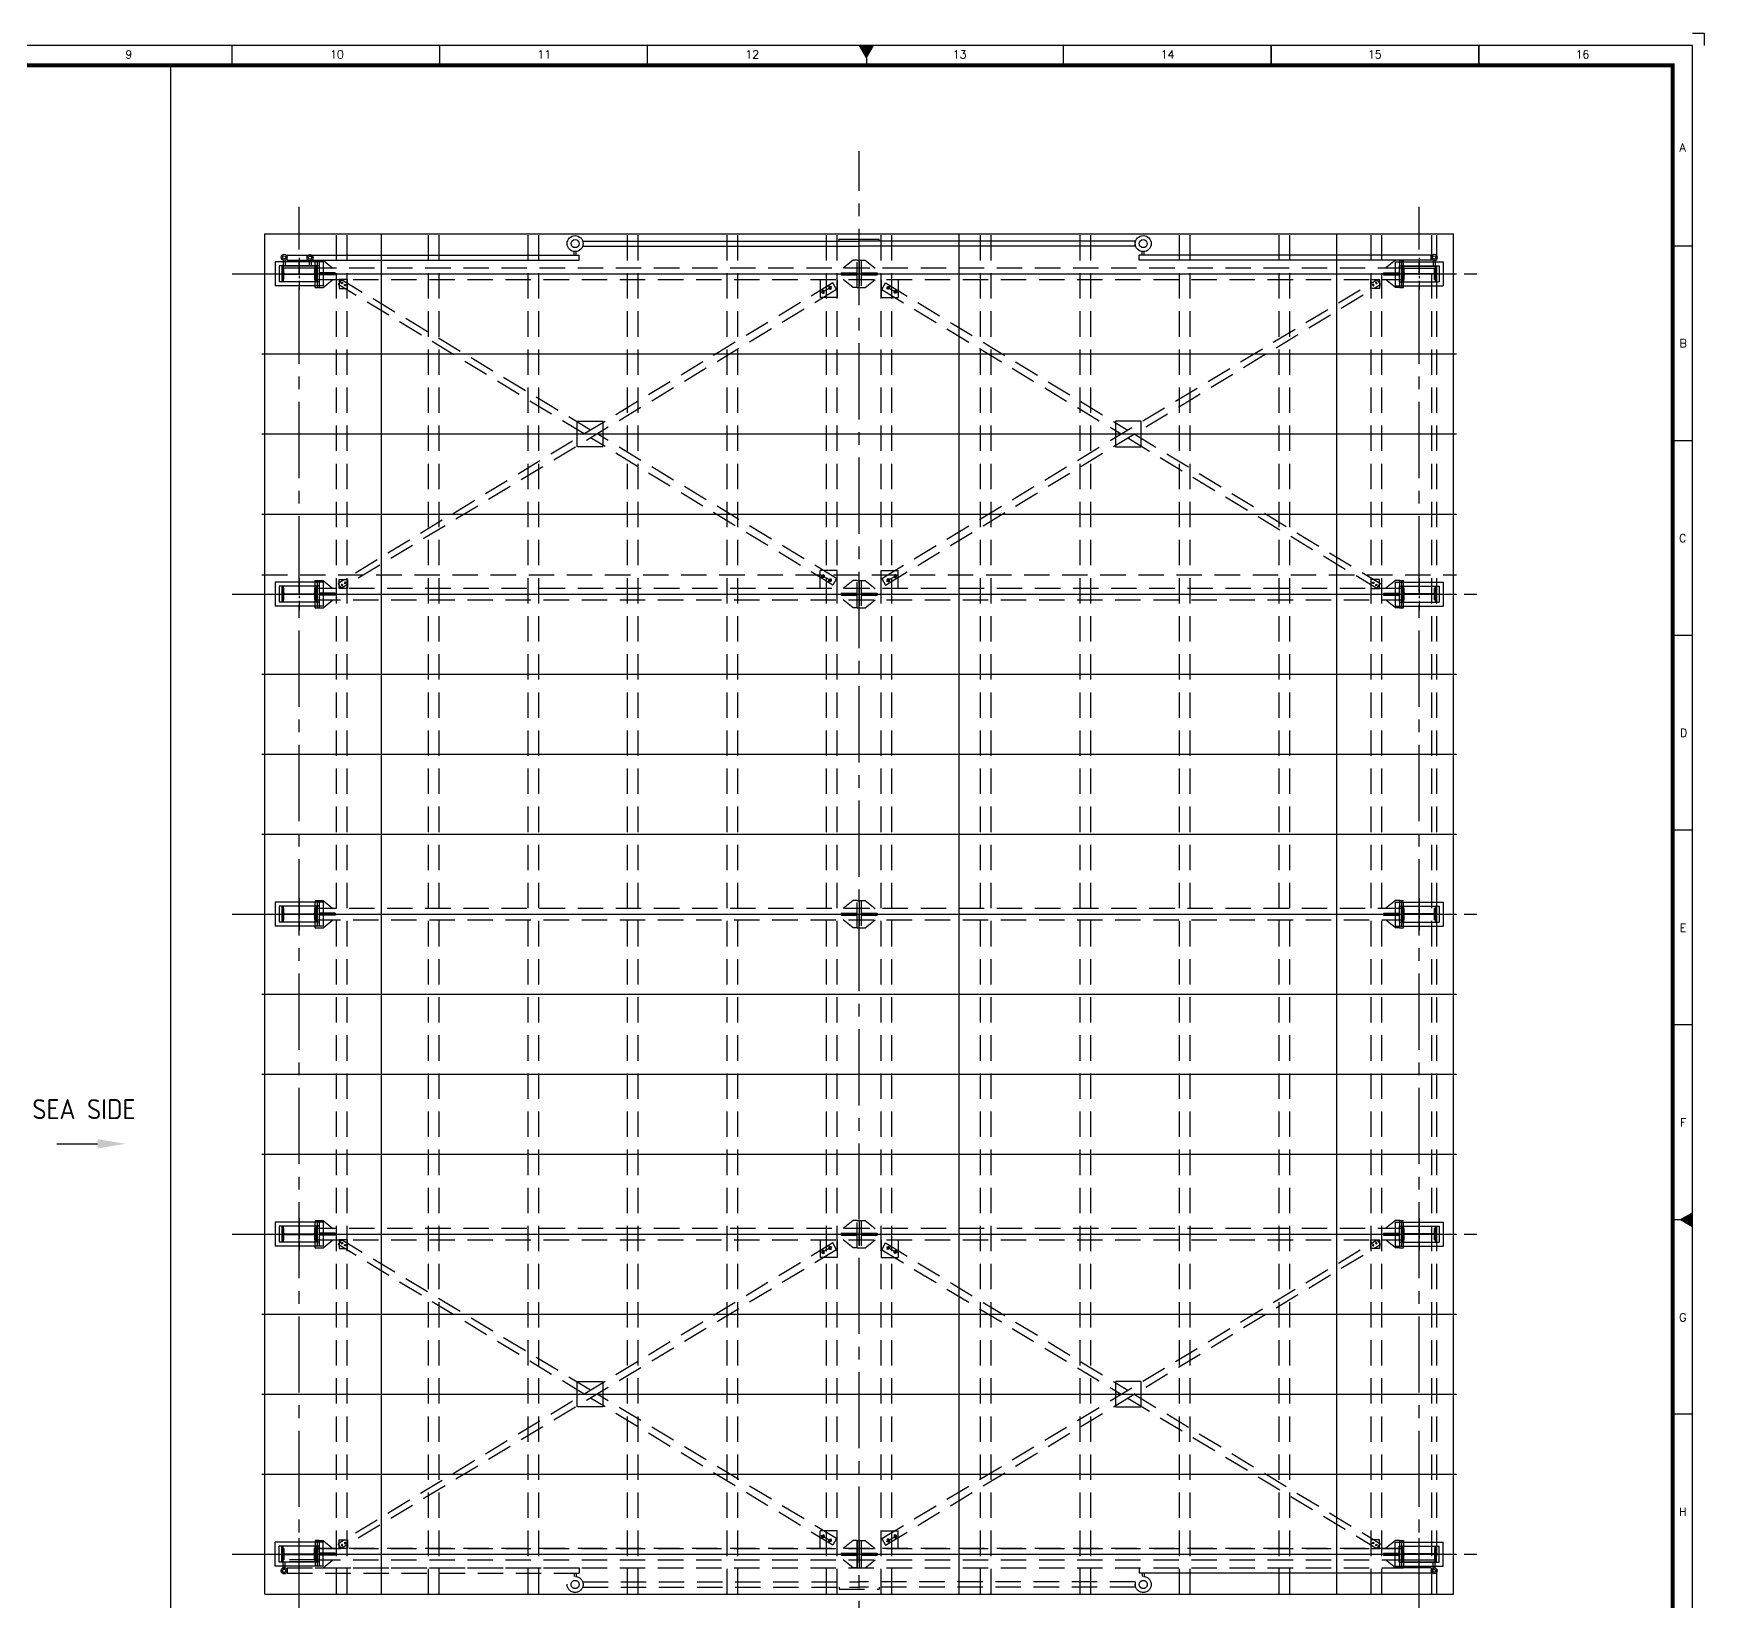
# Model space of a CAD drawing. Header units: millimetres. Extents: x -66 to 3621, y -1 to 3307.
# Drawn here: x 3202.9 to 3620.7, y 2915.4 to 3307.3 of the extents above; entities that cross this region are included whole.
import ezdxf
from ezdxf.enums import TextEntityAlignment as Align

# ---------------------------------------------------------------- set-up
doc = ezdxf.new("R2010")
doc.units = ezdxf.units.MM
doc.linetypes.add('CENTER2', pattern=[28.575, 19.05, -3.175, 3.175, -3.175])
doc.linetypes.add('DASHED2', pattern=[9.525, 6.35, -3.175])
for name, color, linetype in [('BORDER', 6, 'Continuous'), ('MAIN-1', 7, 'Continuous'), ('MAIN-2', 7, 'Continuous')]:
    doc.layers.add(name, color=color, linetype=linetype)
doc.styles.add('ACISOTS', font='isocp.shx')
doc.styles.add('ROMANS', font='romans.shx', dxfattribs={"width": 0.8})

# ---------------------------------------------------------------- blocks, each defined once
blk = doc.blocks.new('A$7E964123B22159')
for p, q in [((0, 432), (142, 432)), ((0, 432), (0, 423)), ((0, 423), (58, 423)), ((84, 423), (142, 423)), ((142, 432), (142, 423)), ((68, 413), (68, 53)), ((74, 413), (74, 53)), ((58, 42), (0, 42)), ((0, 42), (0, 34)), ((142, 34), (0, 34)), ((142, 42), (84, 42)), ((142, 42), (142, 34))]:
    blk.add_line(p, q)
at = {"color": 3, "linetype": 'CENTER2', "ltscale": 0.5}
blk.add_line((71, 465), (71, 0), dxfattribs=at)
at = {"extrusion": (0, 0, -1)}
for centre, start, end in [((-58, 413), 90, 180), ((-84, 53), 270, 0)]:
    blk.add_arc(centre, 10.2, start, end, dxfattribs=at)
for centre, start, end in [((84, 413), 90, 180), ((58, 53), 270, 0)]:
    blk.add_arc(centre, 10.2, start, end)
blk = doc.blocks.new('A$7E96C11A1D26A')
at = {"color": 6}
for p, q in [((60, 35), (0, 35)), ((0, 35), (0, 5)), ((60, 35), (60, 5)), ((60, 5), (0, 5))]:
    blk.add_line(p, q, dxfattribs=at)
for p, q in [((55, 30), (5, 30)), ((5, 30), (5, 10)), ((8.5, 30), (8.5, 10)), ((10.1, 30), (10.1, 10)), ((49.9, 30), (49.9, 10)), ((51.5, 30), (51.5, 10)), ((55, 30), (55, 10)), ((55, 10), (5, 10))]:
    blk.add_line(p, q)
at = {"color": 3, "linetype": 'CENTER2'}
blk.add_line((30, 40), (30, 0), dxfattribs=at)
at = {"xscale": 0.1, "yscale": 0.1, "zscale": 0.1, "rotation": 90}
blk.add_blockref('A$7E964123B22159', (53.3, 12.9), dxfattribs=at)
blk = doc.blocks.new('A$7E966B1D25363')
at = {"layer": 'MAIN-1'}
for p, q in [((0.1, 1.6), (0, 1.5)), ((0, 1.5), (0.1, 1.4)), ((0.2, 1.8), (0.1, 1.8)), ((0.1, 1.8), (0.1, 1.7)), ((0.1, 1.7), (0.1, 1.6)), ((0.1, 1.4), (0.1, 1.3)), ((0.1, 1.3), (0.1, 1.2)), ((0.1, 1.2), (0.2, 1.2)), ((0.3, 2), (0.2, 1.9)), ((0.2, 1.9), (0.2, 1.8)), ((0.2, 1.2), (0.2, 1.1)), ((0.2, 1.1), (0.3, 1)), ((0.4, 2.1), (0.3, 2.1)), ((0.3, 2.1), (0.3, 2)), ((0.3, 1), (0.3, 0.9)), ((0.3, 0.9), (0.4, 0.9)), ((0.5, 2.3), (0.4, 2.2)), ((0.4, 2.2), (0.4, 2.1)), ((0.4, 0.9), (0.4, 0.8)), ((0.4, 0.8), (0.5, 0.7)), ((0.6, 2.5), (0.5, 2.4)), ((0.5, 2.4), (0.5, 2.4)), ((0.5, 2.4), (0.5, 2.3)), ((0.5, 0.7), (0.5, 0.6)), ((0.5, 0.6), (0.5, 0.6)), ((0.5, 0.6), (0.6, 0.5)), ((0.7, 2.7), (0.6, 2.6)), ((0.6, 2.6), (0.6, 2.5)), ((0.6, 0.5), (0.6, 0.4)), ((0.6, 0.4), (0.7, 0.3)), ((0.8, 2.8), (0.7, 2.7)), ((0.7, 2.7), (0.7, 2.7)), ((0.7, 0.3), (0.7, 0.3)), ((0.7, 0.3), (0.8, 0.2)), ((0.9, 3), (0.8, 2.9)), ((0.8, 2.9), (0.8, 2.8)), ((0.8, 0.2), (0.8, 0.1)), ((0.8, 0.1), (0.9, 0)), ((1, 3), (0.9, 3)), ((0.9, 0), (1, 0)), ((1.1, 3), (1, 3)), ((1, 0), (1.1, 0)), ((1.2, 3), (1.1, 3)), ((1.1, 0), (1.2, 0)), ((1.3, 3), (1.2, 3)), ((1.2, 0), (1.3, 0)), ((1.4, 3), (1.3, 3)), ((1.3, 3), (1.3, 3)), ((1.3, 0), (1.3, 0)), ((1.3, 0), (1.4, 0)), ((1.5, 3), (1.4, 3)), ((1.4, 0), (1.5, 0)), ((1.6, 3), (1.5, 3)), ((1.5, 0), (1.6, 0)), ((1.7, 3), (1.6, 3)), ((1.6, 0), (1.7, 0)), ((1.8, 3), (1.7, 3)), ((1.7, 0), (1.8, 0)), ((1.9, 3), (1.8, 3)), ((1.8, 0), (1.9, 0)), ((2, 3), (1.9, 3)), ((1.9, 3), (1.9, 3)), ((1.9, 0), (1.9, 0)), ((1.9, 0), (2, 0)), ((2.1, 3), (2, 3)), ((2, 0), (2.1, 0)), ((2.2, 3), (2.1, 3)), ((2.1, 0), (2.2, 0)), ((2.3, 3), (2.2, 3)), ((2.2, 0), (2.3, 0)), ((2.4, 3), (2.3, 3)), ((2.3, 0), (2.4, 0)), ((2.5, 3), (2.4, 3)), ((2.4, 0), (2.5, 0)), ((2.6, 3), (2.5, 3)), ((2.5, 0), (2.6, 0)), ((2.6, 2.9), (2.6, 3)), ((2.7, 2.8), (2.6, 2.9)), ((2.6, 0.1), (2.7, 0.2)), ((2.6, 0), (2.6, 0.1)), ((2.7, 2.7), (2.7, 2.8)), ((2.8, 2.7), (2.7, 2.7)), ((2.7, 0.2), (2.7, 0.3)), ((2.7, 0.3), (2.8, 0.3)), ((2.8, 2.6), (2.8, 2.7)), ((2.9, 2.5), (2.8, 2.6)), ((2.8, 0.4), (2.9, 0.5)), ((2.8, 0.3), (2.8, 0.4)), ((2.9, 2.4), (2.9, 2.5)), ((3, 2.4), (2.9, 2.4)), ((2.9, 0.5), (2.9, 0.6)), ((2.9, 0.6), (3, 0.6)), ((3, 2.3), (3, 2.4)), ((3.1, 2.2), (3, 2.3)), ((3, 0.7), (3.1, 0.8)), ((3, 0.6), (3, 0.7)), ((3.1, 2.1), (3.1, 2.2)), ((3.2, 2), (3.1, 2.1)), ((3.1, 2.1), (3.1, 2.1)), ((3.1, 0.9), (3.2, 1)), ((3.1, 0.8), (3.1, 0.9)), ((3.1, 0.9), (3.1, 0.9)), ((3.2, 1.9), (3.2, 2)), ((3.3, 1.8), (3.2, 1.9)), ((3.2, 1.1), (3.3, 1.2)), ((3.2, 1), (3.2, 1.1)), ((3.4, 1.7), (3.3, 1.8)), ((3.3, 1.8), (3.3, 1.8)), ((3.3, 1.2), (3.4, 1.3)), ((3.3, 1.2), (3.3, 1.2)), ((3.4, 1.6), (3.4, 1.7)), ((3.5, 1.5), (3.4, 1.6)), ((3.4, 1.4), (3.5, 1.5)), ((3.4, 1.3), (3.4, 1.4))]:
    blk.add_line(p, q, dxfattribs=at)
for radius, start, end in [(1.37, 0, 180), (1.37, 180, 0), (1, 0, 180), (1, 180, 0), (0.865, 0, 180), (0.865, 180, 0)]:
    blk.add_arc((1.7, 1.5), radius, start, end, dxfattribs=at)
at = {"layer": 'MAIN-2'}
for p, q in [((0, 1.5), (0, 1.5)), ((0.9, 3), (0.9, 3)), ((0.9, 0), (0.9, 0)), ((2.6, 3), (2.6, 3)), ((2.6, 0), (2.6, 0)), ((3.5, 1.5), (3.5, 1.5))]:
    blk.add_line(p, q, dxfattribs=at)
for radius, start, end in [(1.37, 0, 180), (1.37, 180, 0), (1, 0, 180), (1, 180, 0)]:
    blk.add_arc((1.7, 1.5), radius, start, end, dxfattribs=at)
blk = doc.blocks.new('A$7E96D10181D398')
blk.add_line((1.17, 0), (1.17, 10.14))
blk.add_solid([(0, 10.14), (2.33, 10.14), (1.17, 17.14)])
blk = doc.blocks.new('A1B')
at = {"layer": 'BORDER', "color": 1}
for p, q in [((471.94, 585), (471.94, 590)), ((523.88, 585), (523.88, 590)), ((575.81, 585), (575.81, 590)), ((679.69, 590), (679.69, 585)), ((731.63, 590), (731.63, 585)), ((731.63, 585), (731.63, 590)), ((731.63, 590), (731.63, 585)), ((783.56, 590), (783.56, 585)), ((783.56, 585), (783.56, 590)), ((837, 539.83), (832, 539.83)), ((837, 491.17), (832, 491.17)), ((837, 442.5), (832, 442.5)), ((837, 393.84), (832, 393.84)), ((837, 345.17), (832, 345.17)), ((837, 247.84), (832, 247.84))]:
    blk.add_line(p, q, dxfattribs=at)
at = {"layer": 'BORDER'}
for p, q in [((630.5, 587), (628.77, 590)), ((630.5, 590), (630.5, 585)), ((630.5, 587), (632.23, 590)), ((834, 296.5), (837, 298.23)), ((832, 296.5), (837, 296.5)), ((834, 296.5), (837, 294.77))]:
    blk.add_line(p, q, dxfattribs=at)
blk.add_lwpolyline([(837, 3), (837, 590), (3, 590), (3, 3)], close=True, dxfattribs=at)
at = {"layer": 'BORDER', "color": 1}
blk.add_lwpolyline([(840, 590), (840, 593), (837, 593)], dxfattribs=at)
at = {"layer": 'BORDER', "const_width": 1}
blk.add_lwpolyline([(8, 8), (832, 8), (832, 585), (8, 585)], close=True, dxfattribs=at)
at = {"layer": 'BORDER'}
for points in [[(632.23, 590), (628.77, 590), (630.5, 587)], [(837, 298.23), (837, 294.77), (834, 296.5)]]:
    blk.add_solid(points, dxfattribs=at)
at = {"layer": 'BORDER', "color": 1, "style": 'ROMANS'}
for s, p in [('9', (446.1, 586.75)), ('10', (498.13, 586.75)), ('11', (549.97, 586.75)), ('12', (601.96, 586.75)), ('13', (653.79, 586.75)), ('14', (705.77, 586.75)), ('15', (757.56, 586.75)), ('16', (809.48, 586.75)), ('A', (834.52, 563.52)), ('B', (834.65, 514.55)), ('C', (834.51, 465.84)), ('D', (834.75, 417.17)), ('E', (834.61, 368.4)), ('F', (834.66, 319.81)), ('G', (834.56, 271.07)), ('H', (834.57, 222.46))]:
    blk.add_text(s, height=2, dxfattribs=at).set_placement(p, align=Align.CENTER)

msp = doc.modelspace()

# ---------------------------------------------------------------- linework, layer by layer
for p, q in [((3237.21691, 3299.33669), (3237.21691, 2722.33669)), ((3260.7588, 3257.20885), (3557.9188, 3257.20885)), ((3260.7588, 2917.20885), (3260.7588, 3257.20885)), ((3289.9388, 2917.20885), (3289.9388, 3257.20885)), ((3340.23133, 3255.43365), (3409.3388, 3255.43365)), ((3340.23133, 3254.14005), (3409.3388, 3254.14005)), ((3404.3388, 3255.93365), (3414.3388, 3255.93365)), ((3404.3388, 3255.43365), (3404.3388, 3255.93365)), ((3478.3388, 3255.43365), (3409.3388, 3255.43365)), ((3478.3388, 3254.14005), (3409.3388, 3254.14005)), ((3414.3388, 3255.43365), (3414.3388, 3255.93365)), ((3434.3388, 2917.20885), (3434.3388, 3257.20885)), ((3478.3388, 3254.14005), (3478.3388, 3255.43365)), ((3528.7388, 2917.20885), (3528.7388, 3257.20885)), ((3557.9188, 2917.20885), (3557.9188, 3257.20885)), ((3265.3588, 3250.61885), (3265.3588, 3249.20885)), ((3265.8588, 3250.61885), (3265.3588, 3250.61885)), ((3265.8588, 3250.61885), (3265.8588, 3249.20885)), ((3266.3588, 3251.93365), (3339.3388, 3251.93365)), ((3266.3588, 3250.64005), (3266.3588, 3251.93365)), ((3266.3588, 3250.64005), (3339.3388, 3250.64005)), ((3271.8188, 3250.53685), (3271.8188, 3249.12685)), ((3272.3188, 3250.53685), (3271.8188, 3250.53685)), ((3272.3188, 3250.53685), (3272.3188, 3249.12685)), ((3272.8188, 3250.64005), (3272.8188, 3251.93365)), ((3273.3188, 3243.79085), (3273.3188, 3250.62685)), ((3273.8188, 3250.62685), (3273.8188, 3243.79085)), ((3274.3188, 3250.62685), (3274.3188, 3243.79085)), ((3275.3188, 3250.62685), (3277.80019, 3248.62685)), ((3338.0888, 3251.93365), (3338.0888, 3252.80253)), ((3338.5888, 3251.93365), (3338.5888, 3252.80253)), ((3339.3388, 3250.64005), (3339.3388, 3251.93365)), ((3479.3388, 3250.64005), (3479.3388, 3251.93365)), ((3552.3188, 3251.93365), (3479.3388, 3251.93365)), ((3552.3188, 3250.64005), (3479.3388, 3250.64005)), ((3480.0888, 3251.93365), (3480.0888, 3252.80253)), ((3480.5888, 3251.93365), (3480.5888, 3252.80253)), ((3543.3588, 3250.62685), (3540.87741, 3248.62685)), ((3544.3588, 3250.62685), (3543.3588, 3250.62685)), ((3544.3588, 3250.62685), (3544.3588, 3243.79085)), ((3544.3588, 3250.62685), (3545.3588, 3250.62685)), ((3544.8588, 3250.62685), (3544.8588, 3243.79085)), ((3545.3588, 3243.79085), (3545.3588, 3250.62685)), ((3552.3188, 3250.64005), (3552.3188, 3251.93365)), ((3552.8188, 3250.61885), (3552.8188, 3249.20885)), ((3552.8188, 3250.61885), (3553.3188, 3250.61885)), ((3553.3188, 3250.61885), (3553.3188, 3249.20885)), ((3260.0652, 3247.20885), (3558.6124, 3247.20885)), ((3273.3188, 3249.12685), (3265.3588, 3249.12685)), ((3273.3188, 3248.62685), (3265.3588, 3248.62685)), ((3540.3588, 3247.45885), (3540.3588, 3246.95885)), ((3543.3588, 3243.79085), (3540.87741, 3245.79085)), ((3545.3588, 3249.12685), (3553.3188, 3249.12685)), ((3545.3588, 3248.62685), (3553.3188, 3248.62685)), ((3273.3188, 3243.79085), (3274.3188, 3243.79085)), ((3544.3588, 3243.79085), (3543.3588, 3243.79085)), ((3544.3588, 3243.79085), (3545.3588, 3243.79085)), ((3260.0652, 3227.20885), (3558.6124, 3227.20885)), ((3260.0652, 3207.20885), (3558.6124, 3207.20885)), ((3260.0652, 3187.20885), (3558.6124, 3187.20885)), ((3273.3188, 3163.79085), (3273.3188, 3170.62685)), ((3273.3188, 3170.62685), (3274.3188, 3170.62685)), ((3273.8188, 3170.62685), (3273.8188, 3163.79085)), ((3274.3188, 3170.62685), (3275.3188, 3170.62685)), ((3274.3188, 3170.62685), (3274.3188, 3163.79085)), ((3275.3188, 3170.62685), (3277.80019, 3168.62685)), ((3543.3588, 3170.62685), (3540.87741, 3168.62685)), ((3544.3588, 3170.62685), (3543.3588, 3170.62685)), ((3544.3588, 3170.62685), (3544.3588, 3163.79085)), ((3544.3588, 3170.62685), (3545.3588, 3170.62685)), ((3544.8588, 3170.62685), (3544.8588, 3163.79085)), ((3545.3588, 3163.79085), (3545.3588, 3170.62685)), ((3260.0652, 3167.20885), (3558.6124, 3167.20885)), ((3540.3588, 3167.45885), (3540.3588, 3166.95885)), ((3273.3188, 3163.79085), (3274.3188, 3163.79085)), ((3274.3188, 3163.79085), (3275.3188, 3163.79085)), ((3275.3188, 3163.79085), (3277.80019, 3165.79085)), ((3543.3588, 3163.79085), (3540.87741, 3165.79085)), ((3544.3588, 3163.79085), (3543.3588, 3163.79085)), ((3544.3588, 3163.79085), (3545.3588, 3163.79085)), ((3260.0652, 3147.20885), (3558.6124, 3147.20885)), ((3260.0652, 3127.20885), (3558.6124, 3127.20885)), ((3260.0652, 3107.20885), (3558.6124, 3107.20885)), ((3260.0652, 3087.20885), (3558.6124, 3087.20885)), ((3260.0652, 3067.20885), (3558.6124, 3067.20885)), ((3260.0652, 3047.20885), (3558.6124, 3047.20885)), ((3260.0652, 3047.20885), (3558.6124, 3047.20885)), ((3260.0652, 3027.20885), (3558.6124, 3027.20885)), ((3260.0652, 3007.20885), (3558.6124, 3007.20885)), ((3399.62459, 3005.79085), (3399.62459, 3001.35085)), ((3402.49764, 3004.02459), (3399.83914, 3002.5209)), ((3401.66605, 3004.13781), (3402.41156, 3003.39231)), ((3403.71043, 3003.30076), (3402.7882, 3004.99524)), ((3414.96718, 3003.30076), (3415.88941, 3004.99524)), ((3416.17996, 3004.02459), (3418.83847, 3002.5209)), ((3417.01156, 3004.13781), (3416.26605, 3003.39231)), ((3419.05302, 3005.79085), (3419.05302, 3001.35085)), ((3401.0388, 3001.35085), (3399.62459, 3001.35085)), ((3400.03845, 3003.23926), (3400.5575, 3002.32158)), ((3417.6388, 3001.35085), (3419.05302, 3001.35085)), ((3418.63916, 3003.23926), (3418.12011, 3002.32158)), ((3260.0652, 2987.20885), (3558.6124, 2987.20885)), ((3260.0652, 2967.20885), (3558.6124, 2967.20885)), ((3260.0652, 2947.20885), (3558.6124, 2947.20885)), ((3399.62459, 2928.62685), (3399.62459, 2933.06685)), ((3401.0388, 2933.06685), (3399.62459, 2933.06685)), ((3417.6388, 2933.06685), (3419.05302, 2933.06685)), ((3419.05302, 2928.62685), (3419.05302, 2933.06685)), ((3402.49764, 2930.39311), (3399.83914, 2931.8968)), ((3400.03845, 2931.17843), (3400.5575, 2932.09611)), ((3401.66605, 2930.27988), (3402.41156, 2931.02539)), ((3403.71043, 2931.11693), (3402.7882, 2929.42245)), ((3407.8388, 2930.62685), (3405.35741, 2928.62685)), ((3408.8388, 2930.62685), (3407.8388, 2930.62685)), ((3408.8388, 2930.62685), (3408.8388, 2923.77765)), ((3408.8388, 2930.62685), (3409.8388, 2930.62685)), ((3408.8388, 2923.79085), (3408.8388, 2930.62685)), ((3408.8388, 2930.62685), (3409.8388, 2930.62685)), ((3408.8388, 2923.79085), (3408.8388, 2930.62685)), ((3408.8388, 2930.62685), (3409.8388, 2930.62685)), ((3409.3388, 2930.62685), (3409.3388, 2923.77765)), ((3409.3388, 2930.62685), (3409.3388, 2923.79085)), ((3409.3388, 2930.62685), (3409.3388, 2923.79085)), ((3409.8388, 2930.62685), (3409.8388, 2923.79085)), ((3409.8388, 2930.62685), (3409.8388, 2923.79085)), ((3409.8388, 2930.62685), (3409.8388, 2923.79085)), ((3409.8388, 2930.62685), (3410.8388, 2930.62685)), ((3410.8388, 2930.62685), (3413.32019, 2928.62685)), ((3414.96718, 2931.11693), (3415.88941, 2929.42245)), ((3416.17996, 2930.39311), (3418.83847, 2931.8968)), ((3417.01156, 2930.27988), (3416.26605, 2931.02539)), ((3418.63916, 2931.17843), (3418.12011, 2932.09611)), ((3543.3588, 2930.62685), (3540.87741, 2928.62685)), ((3544.3588, 2930.62685), (3543.3588, 2930.62685)), ((3544.3588, 2930.62685), (3544.3588, 2923.77765)), ((3544.3588, 2930.62685), (3545.3588, 2930.62685)), ((3544.8588, 2930.62685), (3544.8588, 2923.77765)), ((3545.3588, 2930.62685), (3545.3588, 2923.79085)), ((3260.0652, 2927.20885), (3558.6124, 2927.20885)), ((3404.8388, 2927.45885), (3404.8388, 2926.95885)), ((3407.8388, 2923.79085), (3405.35741, 2925.79085)), ((3410.8388, 2923.79085), (3413.32019, 2925.79085)), ((3413.8388, 2927.45885), (3413.8388, 2926.95885)), ((3540.3588, 2927.45885), (3540.3588, 2926.95885)), ((3543.3588, 2923.79085), (3540.87741, 2925.79085)), ((3545.3588, 2925.79085), (3553.3188, 2925.79085)), ((3545.3588, 2925.29085), (3553.3188, 2925.29085)), ((3552.8188, 2923.79885), (3552.8188, 2925.20885)), ((3553.3188, 2923.79885), (3553.3188, 2925.20885)), ((3408.8388, 2923.79085), (3407.8388, 2923.79085)), ((3408.8388, 2923.79085), (3409.8388, 2923.79085)), ((3408.8388, 2923.79085), (3409.8388, 2923.79085)), ((3409.8388, 2923.79085), (3410.8388, 2923.79085)), ((3552.3188, 2922.48405), (3479.3388, 2922.48405)), ((3544.3588, 2923.79085), (3543.3588, 2923.79085)), ((3552.3188, 2923.77765), (3544.3588, 2923.77765)), ((3552.3188, 2923.77765), (3552.3188, 2922.48405)), ((3552.8188, 2923.79885), (3553.3188, 2923.79885)), ((3260.7588, 2917.20885), (3557.9188, 2917.20885))]:
    msp.add_line(p, q)
at = {"linetype": 'CENTER2'}
for p, q in [((3409.3388, 2896.52211), (3409.3388, 3277.89558)), ((3269.3388, 2910.43834), (3269.3388, 3263.97936)), ((3549.3388, 2910.43834), (3549.3388, 3263.97936)), ((3252.56829, 3247.20885), (3566.10931, 3247.20885)), ((3252.56829, 3247.20885), (3566.10931, 3247.20885)), ((3540.3588, 3247.45885), (3544.3588, 3247.45885)), ((3540.3588, 3246.95885), (3544.3588, 3246.95885)), ((3252.56829, 3167.20885), (3566.10931, 3167.20885)), ((3278.3188, 3167.45885), (3274.3188, 3167.45885)), ((3278.3188, 3166.95885), (3274.3188, 3166.95885)), ((3540.3588, 3167.45885), (3544.3588, 3167.45885)), ((3540.3588, 3166.95885), (3544.3588, 3166.95885)), ((3252.56829, 3087.20885), (3566.10931, 3087.20885)), ((3252.56829, 3007.20885), (3566.10931, 3007.20885)), ((3252.56829, 2927.20885), (3566.10931, 2927.20885)), ((3404.8388, 2927.45885), (3408.8388, 2927.45885)), ((3404.8388, 2926.95885), (3408.8388, 2926.95885)), ((3409.8388, 2927.45885), (3413.8388, 2927.45885)), ((3409.8388, 2926.95885), (3413.8388, 2926.95885)), ((3540.3588, 2927.45885), (3544.3588, 2927.45885)), ((3540.3588, 2926.95885), (3544.3588, 2926.95885))]:
    msp.add_line(p, q, dxfattribs=at)
at = {"color": 2, "linetype": 'DASHED2'}
for p, q in [((3278.71294, 2917.20885), (3278.71294, 3257.20885)), ((3281.38362, 2917.20885), (3281.38362, 3257.20885)), ((3301.68822, 2917.20885), (3301.68822, 3257.20885)), ((3304.3589, 2917.20885), (3304.3589, 3257.20885)), ((3326.56439, 2917.20885), (3326.56439, 3257.20885)), ((3329.23507, 2917.20885), (3329.23507, 3257.20885)), ((3351.44063, 2917.20885), (3351.44063, 3257.20885)), ((3354.11131, 2917.20885), (3354.11131, 3257.20885)), ((3376.31672, 2917.20885), (3376.31672, 3257.20885)), ((3378.9874, 2917.20885), (3378.9874, 3257.20885)), ((3401.19289, 2917.20885), (3401.19289, 3257.20885)), ((3403.86357, 2917.20885), (3403.86357, 3257.20885)), ((3414.81404, 2917.20885), (3414.81404, 3257.20885)), ((3417.48472, 2917.20885), (3417.48472, 3257.20885)), ((3439.69021, 2917.20885), (3439.69021, 3257.20885)), ((3442.36089, 2917.20885), (3442.36089, 3257.20885)), ((3464.5663, 2917.20885), (3464.5663, 3257.20885)), ((3467.23698, 2917.20885), (3467.23698, 3257.20885)), ((3489.44254, 2917.20885), (3489.44254, 3257.20885)), ((3492.11322, 2917.20885), (3492.11322, 3257.20885)), ((3514.31871, 2917.20885), (3514.31871, 3257.20885)), ((3516.98939, 2917.20885), (3516.98939, 3257.20885)), ((3537.29398, 2917.20885), (3537.29398, 3257.20885)), ((3539.96466, 2917.20885), (3539.96466, 3257.20885)), ((3552.48694, 2917.20885), (3552.48694, 3257.20885)), ((3553.70089, 2917.20885), (3553.70089, 3257.20885)), ((3274.3188, 3250.62685), (3275.3188, 3250.62685)), ((3407.8388, 3250.62685), (3405.35741, 3248.62685)), ((3408.8388, 3250.62685), (3407.8388, 3250.62685)), ((3408.8388, 3243.79085), (3408.8388, 3250.62685)), ((3408.8388, 3250.62685), (3409.8388, 3250.62685)), ((3408.8388, 3243.79085), (3408.8388, 3250.62685)), ((3408.8388, 3250.62685), (3409.8388, 3250.62685)), ((3409.3388, 3250.62685), (3409.3388, 3243.79085)), ((3409.3388, 3250.62685), (3409.3388, 3243.79085)), ((3409.8388, 3250.62685), (3409.8388, 3243.79085)), ((3409.8388, 3250.62685), (3409.8388, 3243.79085)), ((3409.8388, 3250.62685), (3410.8388, 3250.62685)), ((3410.8388, 3250.62685), (3413.32019, 3248.62685)), ((3545.3588, 3248.62685), (3273.3188, 3248.62685)), ((3273.3188, 3245.79085), (3545.3588, 3245.79085)), ((3278.3188, 3247.45885), (3274.3188, 3247.45885)), ((3278.3188, 3246.95885), (3274.3188, 3246.95885)), ((3275.3188, 3243.79085), (3277.80019, 3245.79085)), ((3278.3188, 3247.45885), (3278.3188, 3246.95885)), ((3279.90777, 3245.759), (3279.06524, 3244.60292)), ((3342.21947, 3208.19055), (3279.90777, 3245.759)), ((3399.62459, 3245.79085), (3399.62459, 3241.35085)), ((3404.8388, 3247.45885), (3404.8388, 3246.95885)), ((3404.8388, 3247.45885), (3408.8388, 3247.45885)), ((3404.8388, 3246.95885), (3408.8388, 3246.95885)), ((3407.8388, 3243.79085), (3405.35741, 3245.79085)), ((3409.8388, 3247.45885), (3413.8388, 3247.45885)), ((3409.8388, 3246.95885), (3413.8388, 3246.95885)), ((3410.8388, 3243.79085), (3413.32019, 3245.79085)), ((3413.8388, 3247.45885), (3413.8388, 3246.95885)), ((3414.96718, 3171.11693), (3538.76983, 3245.759)), ((3419.05302, 3245.79085), (3419.05302, 3241.35085)), ((3538.76983, 3245.759), (3539.61237, 3244.60292)), ((3274.3188, 3243.79085), (3275.3188, 3243.79085)), ((3402.7882, 3244.99524), (3279.06524, 3169.81477)), ((3340.60391, 3207.20885), (3279.06524, 3244.60292)), ((3279.88974, 3244.75903), (3280.26249, 3245.13178)), ((3279.88974, 3244.75903), (3280.26249, 3245.13178)), ((3403.71043, 3243.30076), (3279.90777, 3168.65869)), ((3280.66999, 3244.24629), (3281.04274, 3244.61905)), ((3280.66999, 3244.24629), (3281.04274, 3244.61905)), ((3402.49764, 3244.02459), (3399.83914, 3242.5209)), ((3400.03845, 3243.23926), (3400.5575, 3242.32158)), ((3401.66605, 3244.13781), (3402.41156, 3243.39231)), ((3403.71043, 3243.30076), (3402.7882, 3244.99524)), ((3408.8388, 3243.79085), (3407.8388, 3243.79085)), ((3408.8388, 3243.79085), (3409.8388, 3243.79085)), ((3408.8388, 3243.79085), (3409.8388, 3243.79085)), ((3409.8388, 3243.79085), (3410.8388, 3243.79085)), ((3414.96718, 3243.30076), (3415.88941, 3244.99524)), ((3414.96718, 3243.30076), (3474.82987, 3207.20885)), ((3415.88941, 3244.99524), (3476.45814, 3208.19055)), ((3415.88941, 3169.42245), (3539.61237, 3244.60292)), ((3416.17996, 3244.02459), (3418.83847, 3242.5209)), ((3417.01156, 3244.13781), (3416.26605, 3243.39231)), ((3418.63916, 3243.23926), (3418.12011, 3242.32158)), ((3538.00762, 3244.24629), (3537.63487, 3244.61905)), ((3538.00762, 3244.24629), (3537.63487, 3244.61905)), ((3538.78787, 3244.75903), (3538.41512, 3245.13178)), ((3538.78787, 3244.75903), (3538.41512, 3245.13178)), ((3401.0388, 3241.35085), (3399.62459, 3241.35085)), ((3417.6388, 3241.35085), (3419.05302, 3241.35085)), ((3402.7882, 3169.42245), (3342.21947, 3206.22715)), ((3403.71043, 3171.11693), (3343.84774, 3207.20885)), ((3476.45814, 3206.22715), (3538.76983, 3168.65869)), ((3478.0737, 3207.20885), (3539.61237, 3169.81477)), ((3260.0652, 3171.98405), (3558.6124, 3171.98405)), ((3399.62459, 3168.62685), (3399.62459, 3173.06685)), ((3401.0388, 3173.06685), (3399.62459, 3173.06685)), ((3402.49764, 3170.39311), (3399.83914, 3171.8968)), ((3400.03845, 3171.17843), (3400.5575, 3172.09611)), ((3401.66605, 3170.27988), (3402.41156, 3171.02539)), ((3403.71043, 3171.11693), (3402.7882, 3169.42245)), ((3407.8388, 3170.62685), (3405.35741, 3168.62685)), ((3408.8388, 3170.62685), (3407.8388, 3170.62685)), ((3408.8388, 3163.79085), (3408.8388, 3170.62685)), ((3408.8388, 3170.62685), (3409.8388, 3170.62685)), ((3408.8388, 3163.79085), (3408.8388, 3170.62685)), ((3408.8388, 3170.62685), (3409.8388, 3170.62685)), ((3409.3388, 3170.62685), (3409.3388, 3163.79085)), ((3409.3388, 3170.62685), (3409.3388, 3163.79085)), ((3409.8388, 3170.62685), (3409.8388, 3163.79085)), ((3409.8388, 3170.62685), (3409.8388, 3163.79085)), ((3409.8388, 3170.62685), (3410.8388, 3170.62685)), ((3410.8388, 3170.62685), (3413.32019, 3168.62685)), ((3414.96718, 3171.11693), (3415.88941, 3169.42245)), ((3416.17996, 3170.39311), (3418.83847, 3171.8968)), ((3417.01156, 3170.27988), (3416.26605, 3171.02539)), ((3417.6388, 3173.06685), (3419.05302, 3173.06685)), ((3418.63916, 3171.17843), (3418.12011, 3172.09611)), ((3419.05302, 3168.62685), (3419.05302, 3173.06685)), ((3545.3588, 3168.62685), (3273.3188, 3168.62685)), ((3278.3188, 3167.45885), (3278.3188, 3166.95885)), ((3279.90777, 3168.65869), (3279.06524, 3169.81477)), ((3279.88974, 3169.65867), (3280.26249, 3169.28591)), ((3279.88974, 3169.65867), (3280.26249, 3169.28591)), ((3280.66999, 3170.1714), (3281.04274, 3169.79865)), ((3280.66999, 3170.1714), (3281.04274, 3169.79865)), ((3404.8388, 3167.45885), (3404.8388, 3166.95885)), ((3404.8388, 3167.45885), (3408.8388, 3167.45885)), ((3404.8388, 3166.95885), (3408.8388, 3166.95885)), ((3409.8388, 3167.45885), (3413.8388, 3167.45885)), ((3409.8388, 3166.95885), (3413.8388, 3166.95885)), ((3413.8388, 3167.45885), (3413.8388, 3166.95885)), ((3538.00762, 3170.1714), (3537.63487, 3169.79865)), ((3538.00762, 3170.1714), (3537.63487, 3169.79865)), ((3538.78787, 3169.65867), (3538.41512, 3169.28591)), ((3538.78787, 3169.65867), (3538.41512, 3169.28591)), ((3538.76983, 3168.65869), (3539.61237, 3169.81477)), ((3273.3188, 3165.79085), (3545.3588, 3165.79085)), ((3407.8388, 3163.79085), (3405.35741, 3165.79085)), ((3408.8388, 3163.79085), (3407.8388, 3163.79085)), ((3408.8388, 3163.79085), (3409.8388, 3163.79085)), ((3408.8388, 3163.79085), (3409.8388, 3163.79085)), ((3409.8388, 3163.79085), (3410.8388, 3163.79085)), ((3410.8388, 3163.79085), (3413.32019, 3165.79085)), ((3273.3188, 3083.79085), (3273.3188, 3090.62685)), ((3273.3188, 3090.62685), (3274.3188, 3090.62685)), ((3545.3588, 3088.62685), (3273.3188, 3088.62685)), ((3273.8188, 3090.62685), (3273.8188, 3083.79085)), ((3274.3188, 3090.62685), (3275.3188, 3090.62685)), ((3274.3188, 3090.62685), (3274.3188, 3083.79085)), ((3278.3188, 3087.45885), (3274.3188, 3087.45885)), ((3275.3188, 3090.62685), (3277.80019, 3088.62685)), ((3278.3188, 3087.45885), (3278.3188, 3086.95885)), ((3404.8388, 3087.45885), (3404.8388, 3086.95885)), ((3404.8388, 3087.45885), (3408.8388, 3087.45885)), ((3407.8388, 3090.62685), (3405.35741, 3088.62685)), ((3408.8388, 3090.62685), (3407.8388, 3090.62685)), ((3408.8388, 3083.79085), (3408.8388, 3090.62685)), ((3408.8388, 3090.62685), (3409.8388, 3090.62685)), ((3408.8388, 3083.79085), (3408.8388, 3090.62685)), ((3408.8388, 3090.62685), (3409.8388, 3090.62685)), ((3409.3388, 3090.62685), (3409.3388, 3083.79085)), ((3409.3388, 3090.62685), (3409.3388, 3083.79085)), ((3409.8388, 3090.62685), (3409.8388, 3083.79085)), ((3409.8388, 3090.62685), (3409.8388, 3083.79085)), ((3409.8388, 3090.62685), (3410.8388, 3090.62685)), ((3409.8388, 3087.45885), (3413.8388, 3087.45885)), ((3410.8388, 3090.62685), (3413.32019, 3088.62685)), ((3413.8388, 3087.45885), (3413.8388, 3086.95885)), ((3540.3588, 3087.45885), (3540.3588, 3086.95885)), ((3540.3588, 3087.45885), (3544.3588, 3087.45885)), ((3543.3588, 3090.62685), (3540.87741, 3088.62685)), ((3544.3588, 3090.62685), (3543.3588, 3090.62685)), ((3544.3588, 3090.62685), (3544.3588, 3083.79085)), ((3544.3588, 3090.62685), (3545.3588, 3090.62685)), ((3544.8588, 3090.62685), (3544.8588, 3083.79085)), ((3545.3588, 3083.79085), (3545.3588, 3090.62685)), ((3273.3188, 3085.79085), (3545.3588, 3085.79085)), ((3273.3188, 3083.79085), (3274.3188, 3083.79085)), ((3278.3188, 3086.95885), (3274.3188, 3086.95885)), ((3274.3188, 3083.79085), (3275.3188, 3083.79085)), ((3275.3188, 3083.79085), (3277.80019, 3085.79085)), ((3404.8388, 3086.95885), (3408.8388, 3086.95885)), ((3407.8388, 3083.79085), (3405.35741, 3085.79085)), ((3408.8388, 3083.79085), (3407.8388, 3083.79085)), ((3408.8388, 3083.79085), (3409.8388, 3083.79085)), ((3408.8388, 3083.79085), (3409.8388, 3083.79085)), ((3409.8388, 3086.95885), (3413.8388, 3086.95885)), ((3409.8388, 3083.79085), (3410.8388, 3083.79085)), ((3410.8388, 3083.79085), (3413.32019, 3085.79085)), ((3540.3588, 3086.95885), (3544.3588, 3086.95885)), ((3543.3588, 3083.79085), (3540.87741, 3085.79085)), ((3544.3588, 3083.79085), (3543.3588, 3083.79085)), ((3544.3588, 3083.79085), (3545.3588, 3083.79085)), ((3273.3188, 3003.79085), (3273.3188, 3010.62685)), ((3273.3188, 3010.62685), (3274.3188, 3010.62685)), ((3545.3588, 3008.62685), (3273.3188, 3008.62685)), ((3273.8188, 3010.62685), (3273.8188, 3003.79085)), ((3274.3188, 3010.62685), (3275.3188, 3010.62685)), ((3274.3188, 3010.62685), (3274.3188, 3003.79085)), ((3275.3188, 3010.62685), (3277.80019, 3008.62685)), ((3407.8388, 3010.62685), (3405.35741, 3008.62685)), ((3408.8388, 3010.62685), (3407.8388, 3010.62685)), ((3408.8388, 3003.79085), (3408.8388, 3010.62685)), ((3408.8388, 3010.62685), (3409.8388, 3010.62685)), ((3408.8388, 3003.79085), (3408.8388, 3010.62685)), ((3408.8388, 3010.62685), (3409.8388, 3010.62685)), ((3409.3388, 3010.62685), (3409.3388, 3003.79085)), ((3409.3388, 3010.62685), (3409.3388, 3003.79085)), ((3409.8388, 3010.62685), (3409.8388, 3003.79085)), ((3409.8388, 3010.62685), (3409.8388, 3003.79085)), ((3409.8388, 3010.62685), (3410.8388, 3010.62685)), ((3410.8388, 3010.62685), (3413.32019, 3008.62685)), ((3543.3588, 3010.62685), (3540.87741, 3008.62685)), ((3544.3588, 3010.62685), (3543.3588, 3010.62685)), ((3544.3588, 3010.62685), (3544.3588, 3003.79085)), ((3544.3588, 3010.62685), (3545.3588, 3010.62685)), ((3544.8588, 3010.62685), (3544.8588, 3003.79085)), ((3545.3588, 3003.79085), (3545.3588, 3010.62685)), ((3273.3188, 3005.79085), (3545.3588, 3005.79085)), ((3273.3188, 3003.79085), (3274.3188, 3003.79085)), ((3278.3188, 3007.45885), (3274.3188, 3007.45885)), ((3278.3188, 3006.95885), (3274.3188, 3006.95885)), ((3274.3188, 3003.79085), (3275.3188, 3003.79085)), ((3275.3188, 3003.79085), (3277.80019, 3005.79085)), ((3278.3188, 3007.45885), (3278.3188, 3006.95885)), ((3279.90777, 3005.759), (3279.06524, 3004.60292)), ((3402.7882, 3004.99524), (3279.06524, 2929.81477)), ((3340.60391, 2967.20885), (3279.06524, 3004.60292)), ((3279.88974, 3004.75903), (3280.26249, 3005.13178)), ((3279.88974, 3004.75903), (3280.26249, 3005.13178)), ((3342.21947, 2968.19055), (3279.90777, 3005.759)), ((3280.66999, 3004.24629), (3281.04274, 3004.61905)), ((3280.66999, 3004.24629), (3281.04274, 3004.61905)), ((3404.8388, 3007.45885), (3404.8388, 3006.95885)), ((3404.8388, 3007.45885), (3408.8388, 3007.45885)), ((3404.8388, 3006.95885), (3408.8388, 3006.95885)), ((3407.8388, 3003.79085), (3405.35741, 3005.79085)), ((3408.8388, 3003.79085), (3407.8388, 3003.79085)), ((3408.8388, 3003.79085), (3409.8388, 3003.79085)), ((3408.8388, 3003.79085), (3409.8388, 3003.79085)), ((3409.8388, 3007.45885), (3413.8388, 3007.45885)), ((3409.8388, 3006.95885), (3413.8388, 3006.95885)), ((3409.8388, 3003.79085), (3410.8388, 3003.79085)), ((3410.8388, 3003.79085), (3413.32019, 3005.79085)), ((3413.8388, 3007.45885), (3413.8388, 3006.95885)), ((3414.96718, 2931.11693), (3538.76983, 3005.759)), ((3415.88941, 3004.99524), (3476.45814, 2968.19055)), ((3415.88941, 2929.42245), (3539.61237, 3004.60292)), ((3538.00762, 3004.24629), (3537.63487, 3004.61905)), ((3538.00762, 3004.24629), (3537.63487, 3004.61905)), ((3538.78787, 3004.75903), (3538.41512, 3005.13178)), ((3538.78787, 3004.75903), (3538.41512, 3005.13178)), ((3538.76983, 3005.759), (3539.61237, 3004.60292)), ((3540.3588, 3007.45885), (3540.3588, 3006.95885)), ((3540.3588, 3007.45885), (3544.3588, 3007.45885)), ((3540.3588, 3006.95885), (3544.3588, 3006.95885)), ((3543.3588, 3003.79085), (3540.87741, 3005.79085)), ((3544.3588, 3003.79085), (3543.3588, 3003.79085)), ((3544.3588, 3003.79085), (3545.3588, 3003.79085)), ((3403.71043, 3003.30076), (3279.90777, 2928.65869)), ((3414.96718, 3003.30076), (3474.82987, 2967.20885)), ((3402.7882, 2929.42245), (3342.21947, 2966.22715)), ((3403.71043, 2931.11693), (3343.84774, 2967.20885)), ((3476.45814, 2966.22715), (3538.76983, 2928.65869)), ((3478.0737, 2967.20885), (3539.61237, 2929.81477)), ((3273.3188, 2930.62685), (3273.3188, 2923.79085)), ((3274.3188, 2930.62685), (3273.3188, 2930.62685)), ((3273.3188, 2930.62685), (3274.3188, 2930.62685)), ((3273.3188, 2928.62685), (3545.3588, 2928.62685)), ((3545.3588, 2928.62685), (3273.3188, 2928.62685)), ((3273.8188, 2930.62685), (3273.8188, 2923.77765)), ((3274.3188, 2930.62685), (3274.3188, 2923.77765)), ((3274.3188, 2930.62685), (3275.3188, 2930.62685)), ((3275.3188, 2930.62685), (3277.80019, 2928.62685)), ((3279.90777, 2928.65869), (3279.06524, 2929.81477)), ((3279.88974, 2929.65867), (3280.26249, 2929.28591)), ((3279.88974, 2929.65867), (3280.26249, 2929.28591)), ((3280.66999, 2930.1714), (3281.04274, 2929.79865)), ((3280.66999, 2930.1714), (3281.04274, 2929.79865)), ((3538.00762, 2930.1714), (3537.63487, 2929.79865)), ((3538.00762, 2930.1714), (3537.63487, 2929.79865)), ((3538.78787, 2929.65867), (3538.41512, 2929.28591)), ((3538.78787, 2929.65867), (3538.41512, 2929.28591)), ((3538.76983, 2928.65869), (3539.61237, 2929.81477)), ((3273.3188, 2925.79085), (3265.3588, 2925.79085)), ((3273.3188, 2925.29085), (3265.3588, 2925.29085)), ((3265.3588, 2923.79885), (3265.3588, 2925.20885)), ((3265.8588, 2923.79885), (3265.8588, 2925.20885)), ((3273.3188, 2925.79085), (3545.3588, 2925.79085)), ((3273.3188, 2925.79085), (3545.3588, 2925.79085)), ((3278.3188, 2927.45885), (3274.3188, 2927.45885)), ((3278.3188, 2926.95885), (3274.3188, 2926.95885)), ((3275.3188, 2923.79085), (3277.80019, 2925.79085)), ((3278.3188, 2927.45885), (3278.3188, 2926.95885)), ((3265.8588, 2923.79885), (3265.3588, 2923.79885)), ((3266.3588, 2923.77765), (3339.3388, 2923.77765)), ((3266.3588, 2923.77765), (3266.3588, 2922.48405)), ((3266.3588, 2922.48405), (3339.3388, 2922.48405)), ((3273.3188, 2923.79085), (3545.3588, 2923.79085)), ((3273.3188, 2923.79085), (3274.3188, 2923.79085)), ((3274.3188, 2923.79085), (3275.3188, 2923.79085)), ((3338.0888, 2922.48405), (3338.0888, 2921.61516)), ((3338.5888, 2922.48405), (3338.5888, 2921.61516)), ((3339.3388, 2923.77765), (3339.3388, 2922.48405)), ((3340.23133, 2920.27765), (3409.3388, 2920.27765)), ((3478.3388, 2920.27765), (3409.3388, 2920.27765)), ((3478.3388, 2920.27765), (3478.3388, 2918.98405)), ((3479.3388, 2923.77765), (3479.3388, 2922.48405)), ((3480.0888, 2922.48405), (3480.0888, 2921.61516)), ((3480.5888, 2922.48405), (3480.5888, 2921.61516)), ((3340.23133, 2918.98405), (3409.3388, 2918.98405)), ((3404.3388, 2918.98405), (3404.3388, 2918.48405)), ((3404.3388, 2918.48405), (3414.3388, 2918.48405)), ((3478.3388, 2918.98405), (3409.3388, 2918.98405)), ((3414.3388, 2918.98405), (3414.3388, 2918.48405))]:
    msp.add_line(p, q, dxfattribs=at)
for points in [[(3279.3188, 3243.59085), (3281.4688, 3243.59085), (3281.4688, 3245.79085), (3279.3188, 3245.79085)], [(3539.3588, 3243.59085), (3537.2088, 3243.59085), (3537.2088, 3245.79085), (3539.3588, 3245.79085)], [(3345.26334, 3210.40885), (3345.26334, 3204.00885), (3338.86334, 3204.00885), (3338.86334, 3210.40885)], [(3279.3188, 3170.82685), (3281.4688, 3170.82685), (3281.4688, 3168.62685), (3279.3188, 3168.62685)], [(3539.3588, 3170.82685), (3537.2088, 3170.82685), (3537.2088, 3168.62685), (3539.3588, 3168.62685)], [(3279.3188, 3003.59085), (3281.4688, 3003.59085), (3281.4688, 3005.79085), (3279.3188, 3005.79085)], [(3539.3588, 3003.59085), (3537.2088, 3003.59085), (3537.2088, 3005.79085), (3539.3588, 3005.79085)], [(3345.26334, 2970.40885), (3345.26334, 2964.00885), (3338.86334, 2964.00885), (3338.86334, 2970.40885)], [(3473.41427, 2970.40885), (3473.41427, 2964.00885), (3479.81427, 2964.00885), (3479.81427, 2970.40885)], [(3279.3188, 2930.82685), (3281.4688, 2930.82685), (3281.4688, 2928.62685), (3279.3188, 2928.62685)], [(3539.3588, 2930.82685), (3537.2088, 2930.82685), (3537.2088, 2928.62685), (3539.3588, 2928.62685)]]:
    msp.add_lwpolyline(points, close=True, dxfattribs=at)
for points in [[(3403.8388, 3245.75085), (3403.8388, 3241.35085), (3400.62459, 3241.35085)], [(3414.8388, 3245.75085), (3414.8388, 3241.35085), (3418.05302, 3241.35085)], [(3403.8388, 3168.66685), (3403.8388, 3173.06685), (3400.62459, 3173.06685)], [(3414.8388, 3168.66685), (3414.8388, 3173.06685), (3418.05302, 3173.06685)]]:
    msp.add_lwpolyline(points, dxfattribs=at)
msp.add_lwpolyline([(3473.41427, 3210.40885), (3473.41427, 3204.00885), (3479.81427, 3204.00885), (3479.81427, 3210.40885)], close=True)
for points in [[(3403.8388, 3005.75085), (3403.8388, 3001.35085), (3400.62459, 3001.35085)], [(3414.8388, 3005.75085), (3414.8388, 3001.35085), (3418.05302, 3001.35085)], [(3403.8388, 2928.66685), (3403.8388, 2933.06685), (3400.62459, 2933.06685)], [(3414.8388, 2928.66685), (3414.8388, 2933.06685), (3418.05302, 2933.06685)]]:
    msp.add_lwpolyline(points)
for centre, radius in [((3338.3388, 3254.78685), 2), ((3338.3388, 3254.78685), 1), ((3480.3388, 3254.78685), 2), ((3480.3388, 3254.78685), 1), ((3265.6088, 3251.36885), 0.75), ((3265.6088, 3251.36885), 0.4), ((3272.0688, 3251.28685), 0.75), ((3272.0688, 3251.28685), 0.4), ((3553.0688, 3251.36885), 0.75), ((3553.0688, 3251.36885), 0.4), ((3553.0688, 2923.04885), 0.75), ((3553.0688, 2923.04885), 0.4)]:
    msp.add_circle(centre, radius)
for centre, radius in [((3265.6088, 2923.04885), 0.75), ((3265.6088, 2923.04885), 0.4), ((3338.3388, 2919.63085), 2), ((3338.3388, 2919.63085), 1), ((3480.3388, 2919.63085), 2), ((3480.3388, 2919.63085), 1)]:
    msp.add_circle(centre, radius, dxfattribs=at)

# ---------------------------------------------------------------- block references
msp.add_blockref('A1B', (2780.65573, 2714.33669))
at = {"yscale": 0.2, "zscale": 0.2}
for name, p, xscale, rotation in [('A$7E96C11A1D26A', (3263.3388, 3243.2126), 0.2, 359.9999999999999), ('A$7E96C11A1D26A', (3555.3388, 3243.2126), -0.2, 359.9999999999999), ('A$7E96C11A1D26A', (3263.3388, 3163.2126), 0.2, 359.9999999999999), ('A$7E96C11A1D26A', (3555.3388, 3163.2126), -0.2, 359.9999999999999), ('A$7E966B1D25363', (3402.07162, 3004.22214), 0.2, 225), ('A$7E966B1D25363', (3416.60599, 3004.22214), -0.2, 134.9999999999999), ('A$7E966B1D25363', (3400.4518, 3003.21209), 0.2, 209.4931461374428), ('A$7E966B1D25363', (3418.22581, 3003.21209), -0.2, 150.5068538625571), ('A$7E966B1D25363', (3400.4518, 2931.2056), -0.2, 330.5068538625572), ('A$7E966B1D25363', (3402.07162, 2930.19555), -0.2, 315), ('A$7E966B1D25363', (3416.60599, 2930.19555), 0.2, 44.99999999999999), ('A$7E966B1D25363', (3418.22581, 2931.2056), 0.2, 29.49314613744279), ('A$7E96C11A1D26A', (3555.3388, 2931.2051), 0.2, 179.9999999999999)]:
    msp.add_blockref(name, p, dxfattribs=dict(at, xscale=xscale, rotation=rotation))
at = {"color": 2, "linetype": 'DASHED2'}
for name, p, xscale, yscale, zscale, rotation in [('A$7E966B1D25363', (3280.09252, 3244.71686), -0.1, 0.1, 0.1, 315), ('A$7E966B1D25363', (3280.09252, 3244.71686), -0.1, 0.1, 0.1, 315), ('A$7E966B1D25363', (3280.87277, 3244.20413), -0.1, 0.1, 0.1, 315), ('A$7E966B1D25363', (3280.87277, 3244.20413), -0.1, 0.1, 0.1, 315), ('A$7E966B1D25363', (3400.4518, 3243.21209), 0.2, 0.2, 0.2, 209.4931461374428), ('A$7E966B1D25363', (3402.07162, 3244.22214), 0.2, 0.2, 0.2, 225), ('A$7E966B1D25363', (3416.60599, 3244.22214), -0.2, 0.2, 0.2, 134.9999999999999), ('A$7E966B1D25363', (3418.22581, 3243.21209), -0.2, 0.2, 0.2, 150.5068538625571), ('A$7E966B1D25363', (3537.80484, 3244.20413), 0.1000000000000001, 0.1, 0.1, 44.99999999999999), ('A$7E966B1D25363', (3537.80484, 3244.20413), 0.1000000000000001, 0.1, 0.1, 44.99999999999999), ('A$7E966B1D25363', (3538.58508, 3244.71686), 0.1000000000000001, 0.1, 0.1, 44.99999999999999), ('A$7E966B1D25363', (3538.58508, 3244.71686), 0.1000000000000001, 0.1, 0.1, 44.99999999999999), ('A$7E966B1D25363', (3400.4518, 3171.2056), -0.2, 0.2, 0.2, 330.5068538625572), ('A$7E966B1D25363', (3402.07162, 3170.19555), -0.2, 0.2, 0.2, 315), ('A$7E966B1D25363', (3416.60599, 3170.19555), 0.2, 0.2, 0.2, 44.99999999999999), ('A$7E966B1D25363', (3418.22581, 3171.2056), 0.2, 0.2, 0.2, 29.49314613744279), ('A$7E966B1D25363', (3280.09252, 3169.70083), 0.1, 0.1, 0.1, 225), ('A$7E966B1D25363', (3280.09252, 3169.70083), 0.1, 0.1, 0.1, 225), ('A$7E966B1D25363', (3280.87277, 3170.21356), 0.1, 0.1, 0.1, 225), ('A$7E966B1D25363', (3280.87277, 3170.21356), 0.1, 0.1, 0.1, 225), ('A$7E966B1D25363', (3537.80484, 3170.21356), -0.1000000000000001, 0.1, 0.1, 134.9999999999999), ('A$7E966B1D25363', (3537.80484, 3170.21356), -0.1000000000000001, 0.1, 0.1, 134.9999999999999), ('A$7E966B1D25363', (3538.58508, 3169.70083), -0.1000000000000001, 0.1, 0.1, 134.9999999999999), ('A$7E966B1D25363', (3538.58508, 3169.70083), -0.1000000000000001, 0.1, 0.1, 134.9999999999999), ('A$7E96C11A1D26A', (3263.3388, 3083.2126), 0.2, 0.2, 0.2, 359.9999999999999), ('A$7E96C11A1D26A', (3555.3388, 3083.2126), -0.2, 0.2, 0.2, 359.9999999999999), ('A$7E96C11A1D26A', (3263.3388, 3003.2126), 0.2, 0.2, 0.2, 359.9999999999999), ('A$7E96C11A1D26A', (3555.3388, 3003.2126), -0.2, 0.2, 0.2, 359.9999999999999), ('A$7E966B1D25363', (3280.09252, 3004.71686), -0.1, 0.1, 0.1, 315), ('A$7E966B1D25363', (3280.09252, 3004.71686), -0.1, 0.1, 0.1, 315), ('A$7E966B1D25363', (3280.87277, 3004.20413), -0.1, 0.1, 0.1, 315), ('A$7E966B1D25363', (3280.87277, 3004.20413), -0.1, 0.1, 0.1, 315), ('A$7E966B1D25363', (3537.80484, 3004.20413), 0.1000000000000001, 0.1, 0.1, 44.99999999999999), ('A$7E966B1D25363', (3537.80484, 3004.20413), 0.1000000000000001, 0.1, 0.1, 44.99999999999999), ('A$7E966B1D25363', (3538.58508, 3004.71686), 0.1000000000000001, 0.1, 0.1, 44.99999999999999), ('A$7E966B1D25363', (3538.58508, 3004.71686), 0.1000000000000001, 0.1, 0.1, 44.99999999999999), ('A$7E96C11A1D26A', (3263.3388, 2931.2051), -0.2, 0.2, 0.2, 179.9999999999999), ('A$7E966B1D25363', (3280.09252, 2929.70083), 0.1, 0.1, 0.1, 225), ('A$7E966B1D25363', (3280.09252, 2929.70083), 0.1, 0.1, 0.1, 225), ('A$7E966B1D25363', (3280.87277, 2930.21356), 0.1, 0.1, 0.1, 225), ('A$7E966B1D25363', (3280.87277, 2930.21356), 0.1, 0.1, 0.1, 225), ('A$7E966B1D25363', (3537.80484, 2930.21356), -0.1000000000000001, 0.1, 0.1, 134.9999999999999), ('A$7E966B1D25363', (3537.80484, 2930.21356), -0.1000000000000001, 0.1, 0.1, 134.9999999999999), ('A$7E966B1D25363', (3538.58508, 2929.70083), -0.1000000000000001, 0.1, 0.1, 134.9999999999999), ('A$7E966B1D25363', (3538.58508, 2929.70083), -0.1000000000000001, 0.1, 0.1, 134.9999999999999)]:
    msp.add_blockref(name, p, dxfattribs=dict(at, xscale=xscale, yscale=yscale, zscale=zscale, rotation=rotation))
at = {"rotation": 270}
msp.add_blockref('A$7E96D10181D398', (3208.82357, 3030.94973), dxfattribs=at)

# ---------------------------------------------------------------- texts
at = {"insert": (3202.65182, 3040.94568), "char_height": 5, "attachment_point": 1, "style": 'ACISOTS'}
msp.add_mtext('SEA SIDE', dxfattribs=at)

doc.saveas('drawing.dxf')
